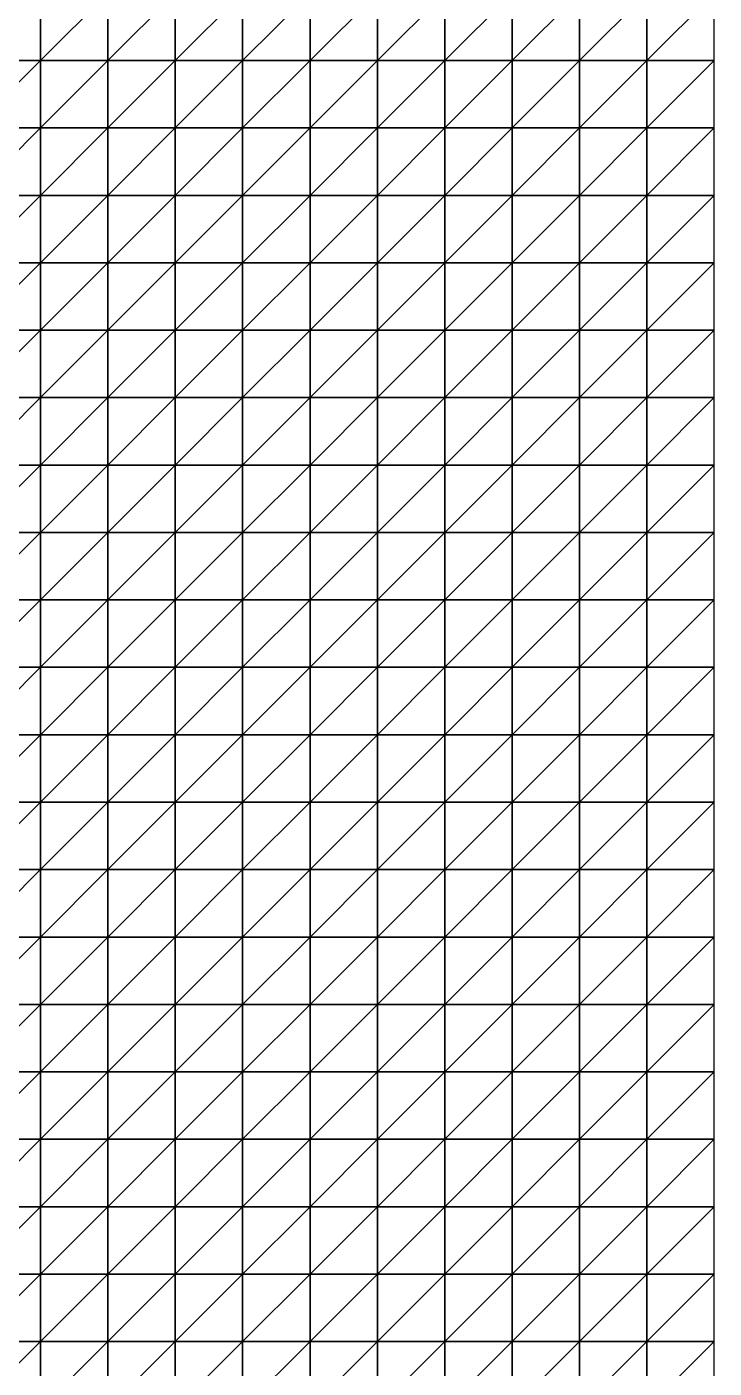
# Model space of a CAD drawing. Header units: metres. Extents: x 351000 to 353000, y 7455000 to 7457000.
# Drawn here: x 352744.9 to 353000, y 7455490.1 to 7455987.5 of the extents above; entities that cross this region are included whole.
import ezdxf

# ---------------------------------------------------------------- set-up
doc = ezdxf.new("R2010")
doc.units = ezdxf.units.M

msp = doc.modelspace()

# ---------------------------------------------------------------- linework, layer by layer
at = {"layer": 'TOP_OF_HYPOGENE_TOH'}
for points in [[(352725, 7455975, 1166.28), (352750, 7455975, 1157.4), (352750, 7456000, 1164.83)], [(352725, 7455975, 1166.28), (352750, 7456000, 1164.83), (352725, 7456000, 1173.5)], [(352750, 7455975, 1157.4), (352775, 7455975, 1151.73), (352775, 7456000, 1159.32)], [(352750, 7455975, 1157.4), (352775, 7456000, 1159.32), (352750, 7456000, 1164.83)], [(352775, 7455975, 1151.73), (352800, 7455975, 1151.23), (352800, 7456000, 1158.99)], [(352775, 7455975, 1151.73), (352800, 7456000, 1158.99), (352775, 7456000, 1159.32)], [(352800, 7455975, 1151.23), (352825, 7455975, 1156.56), (352825, 7456000, 1164.33)], [(352800, 7455975, 1151.23), (352825, 7456000, 1164.33), (352800, 7456000, 1158.99)], [(352825, 7455975, 1156.56), (352850, 7455975, 1166.5), (352850, 7456000, 1173.8)], [(352825, 7455975, 1156.56), (352850, 7456000, 1173.8), (352825, 7456000, 1164.33)], [(352850, 7455975, 1166.5), (352875, 7455975, 1178.18), (352875, 7456000, 1184.25)], [(352850, 7455975, 1166.5), (352875, 7456000, 1184.25), (352850, 7456000, 1173.8)], [(352875, 7455975, 1178.18), (352900, 7455975, 1188.26), (352900, 7456000, 1192.21)], [(352875, 7455975, 1178.18), (352900, 7456000, 1192.21), (352875, 7456000, 1184.25)], [(352900, 7455975, 1188.26), (352925, 7455975, 1194.15), (352925, 7456000, 1195.3)], [(352900, 7455975, 1188.26), (352925, 7456000, 1195.3), (352900, 7456000, 1192.21)], [(352925, 7455975, 1194.15), (352950, 7455975, 1194.96), (352950, 7456000, 1193.14)], [(352925, 7455975, 1194.15), (352950, 7456000, 1193.14), (352925, 7456000, 1195.3)], [(352950, 7455975, 1194.96), (352975, 7455975, 1191.76), (352975, 7456000, 1187.51)], [(352950, 7455975, 1194.96), (352975, 7456000, 1187.51), (352950, 7456000, 1193.14)], [(352975, 7455975, 1191.76), (353000, 7455975, 1186.97), (353000, 7456000, 1181.45)], [(352975, 7455975, 1191.76), (353000, 7456000, 1181.45), (352975, 7456000, 1187.51)], [(352725, 7455950, 1161.01), (352750, 7455950, 1152.42), (352750, 7455975, 1157.4)], [(352725, 7455950, 1161.01), (352750, 7455975, 1157.4), (352725, 7455975, 1166.28)], [(352750, 7455950, 1152.42), (352775, 7455950, 1146.78), (352775, 7455975, 1151.73)], [(352750, 7455950, 1152.42), (352775, 7455975, 1151.73), (352750, 7455975, 1157.4)], [(352775, 7455950, 1146.78), (352800, 7455950, 1145.99), (352800, 7455975, 1151.23)], [(352775, 7455950, 1146.78), (352800, 7455975, 1151.23), (352775, 7455975, 1151.73)], [(352800, 7455950, 1145.99), (352825, 7455950, 1150.99), (352825, 7455975, 1156.56)], [(352800, 7455950, 1145.99), (352825, 7455975, 1156.56), (352800, 7455975, 1151.23)], [(352825, 7455950, 1150.99), (352850, 7455950, 1161), (352850, 7455975, 1166.5)], [(352825, 7455950, 1150.99), (352850, 7455975, 1166.5), (352825, 7455975, 1156.56)], [(352850, 7455950, 1161), (352875, 7455950, 1173.63), (352875, 7455975, 1178.18)], [(352850, 7455950, 1161), (352875, 7455975, 1178.18), (352850, 7455975, 1166.5)], [(352875, 7455950, 1173.63), (352900, 7455950, 1185.79), (352900, 7455975, 1188.26)], [(352875, 7455950, 1173.63), (352900, 7455975, 1188.26), (352875, 7455975, 1178.18)], [(352900, 7455950, 1185.79), (352925, 7455950, 1194.75), (352925, 7455975, 1194.15)], [(352900, 7455950, 1185.79), (352925, 7455975, 1194.15), (352900, 7455975, 1188.26)], [(352925, 7455950, 1194.75), (352950, 7455950, 1199.06), (352950, 7455975, 1194.96)], [(352925, 7455950, 1194.75), (352950, 7455975, 1194.96), (352925, 7455975, 1194.15)], [(352950, 7455950, 1199.06), (352975, 7455950, 1198.95), (352975, 7455975, 1191.76)], [(352950, 7455950, 1199.06), (352975, 7455975, 1191.76), (352950, 7455975, 1194.96)], [(352975, 7455950, 1198.95), (353000, 7455950, 1196.03), (353000, 7455975, 1186.97)], [(352975, 7455950, 1198.95), (353000, 7455975, 1186.97), (352975, 7455975, 1191.76)], [(352725, 7455925, 1159.51), (352750, 7455925, 1151.05), (352750, 7455950, 1152.42)], [(352725, 7455925, 1159.51), (352750, 7455950, 1152.42), (352725, 7455950, 1161.01)], [(352750, 7455925, 1151.05), (352775, 7455925, 1144.99), (352775, 7455950, 1146.78)], [(352750, 7455925, 1151.05), (352775, 7455950, 1146.78), (352750, 7455950, 1152.42)], [(352775, 7455925, 1144.99), (352800, 7455925, 1143.26), (352800, 7455950, 1145.99)], [(352775, 7455925, 1144.99), (352800, 7455950, 1145.99), (352775, 7455950, 1146.78)], [(352800, 7455925, 1143.26), (352825, 7455925, 1147.13), (352825, 7455950, 1150.99)], [(352800, 7455925, 1143.26), (352825, 7455950, 1150.99), (352800, 7455950, 1145.99)], [(352825, 7455925, 1147.13), (352850, 7455925, 1156.41), (352850, 7455950, 1161)], [(352825, 7455925, 1147.13), (352850, 7455950, 1161), (352825, 7455950, 1150.99)], [(352850, 7455925, 1156.41), (352875, 7455925, 1169.33), (352875, 7455950, 1173.63)], [(352850, 7455925, 1156.41), (352875, 7455950, 1173.63), (352850, 7455950, 1161)], [(352875, 7455925, 1169.33), (352900, 7455925, 1183.17), (352900, 7455950, 1185.79)], [(352875, 7455925, 1169.33), (352900, 7455950, 1185.79), (352875, 7455950, 1173.63)], [(352900, 7455925, 1183.17), (352925, 7455925, 1195.16), (352925, 7455950, 1194.75)], [(352900, 7455925, 1183.17), (352925, 7455950, 1194.75), (352900, 7455950, 1185.79)], [(352925, 7455925, 1195.16), (352950, 7455925, 1203.27), (352950, 7455950, 1199.06)], [(352925, 7455925, 1195.16), (352950, 7455950, 1199.06), (352925, 7455950, 1194.75)], [(352950, 7455925, 1203.27), (352975, 7455925, 1206.79), (352975, 7455950, 1198.95)], [(352950, 7455925, 1203.27), (352975, 7455950, 1198.95), (352950, 7455950, 1199.06)], [(352975, 7455925, 1206.79), (353000, 7455925, 1206.42), (353000, 7455950, 1196.03)], [(352975, 7455925, 1206.79), (353000, 7455950, 1196.03), (352975, 7455950, 1198.95)], [(352725, 7455900, 1162.48), (352750, 7455900, 1153.54), (352750, 7455925, 1151.05)], [(352725, 7455900, 1162.48), (352750, 7455925, 1151.05), (352725, 7455925, 1159.51)], [(352750, 7455900, 1153.54), (352775, 7455900, 1146.28), (352775, 7455925, 1144.99)], [(352750, 7455900, 1153.54), (352775, 7455925, 1144.99), (352750, 7455925, 1151.05)], [(352775, 7455900, 1146.28), (352800, 7455900, 1142.64), (352800, 7455925, 1143.26)], [(352775, 7455900, 1146.28), (352800, 7455925, 1143.26), (352775, 7455925, 1144.99)], [(352800, 7455900, 1142.64), (352825, 7455900, 1144.3), (352825, 7455925, 1147.13)], [(352800, 7455900, 1142.64), (352825, 7455925, 1147.13), (352800, 7455925, 1143.26)], [(352825, 7455900, 1144.3), (352850, 7455900, 1151.76), (352850, 7455925, 1156.41)], [(352825, 7455900, 1144.3), (352850, 7455925, 1156.41), (352825, 7455925, 1147.13)], [(352850, 7455900, 1151.76), (352875, 7455900, 1164), (352875, 7455925, 1169.33)], [(352850, 7455900, 1151.76), (352875, 7455925, 1169.33), (352850, 7455925, 1156.41)], [(352875, 7455900, 1164), (352900, 7455900, 1178.79), (352900, 7455925, 1183.17)], [(352875, 7455900, 1164), (352900, 7455925, 1183.17), (352875, 7455925, 1169.33)], [(352900, 7455900, 1178.79), (352925, 7455900, 1193.36), (352925, 7455925, 1195.16)], [(352900, 7455900, 1178.79), (352925, 7455925, 1195.16), (352900, 7455925, 1183.17)], [(352925, 7455900, 1193.36), (352950, 7455900, 1205.18), (352950, 7455925, 1203.27)], [(352925, 7455900, 1193.36), (352950, 7455925, 1203.27), (352925, 7455925, 1195.16)], [(352950, 7455900, 1205.18), (352975, 7455900, 1212.66), (352975, 7455925, 1206.79)], [(352950, 7455900, 1205.18), (352975, 7455925, 1206.79), (352950, 7455925, 1203.27)], [(352975, 7455900, 1212.66), (353000, 7455900, 1215.48), (353000, 7455925, 1206.42)], [(352975, 7455900, 1212.66), (353000, 7455925, 1206.42), (352975, 7455925, 1206.79)], [(352725, 7455875, 1169.04), (352750, 7455875, 1159.2), (352750, 7455900, 1153.54)], [(352725, 7455875, 1169.04), (352750, 7455900, 1153.54), (352725, 7455900, 1162.48)], [(352750, 7455875, 1159.2), (352775, 7455875, 1150.2), (352775, 7455900, 1146.28)], [(352750, 7455875, 1159.2), (352775, 7455900, 1146.28), (352750, 7455900, 1153.54)], [(352775, 7455875, 1150.2), (352800, 7455875, 1144.01), (352800, 7455900, 1142.64)], [(352775, 7455875, 1150.2), (352800, 7455900, 1142.64), (352775, 7455900, 1146.28)], [(352800, 7455875, 1144.01), (352825, 7455875, 1142.69), (352825, 7455900, 1144.3)], [(352800, 7455875, 1144.01), (352825, 7455900, 1144.3), (352800, 7455900, 1142.64)], [(352825, 7455875, 1142.69), (352850, 7455875, 1147.43), (352850, 7455900, 1151.76)], [(352825, 7455875, 1142.69), (352850, 7455900, 1151.76), (352825, 7455900, 1144.3)], [(352850, 7455875, 1147.43), (352875, 7455875, 1158.01), (352875, 7455900, 1164)], [(352850, 7455875, 1147.43), (352875, 7455900, 1164), (352850, 7455900, 1151.76)], [(352875, 7455875, 1158.01), (352900, 7455875, 1172.8), (352900, 7455900, 1178.79)], [(352875, 7455875, 1158.01), (352900, 7455900, 1178.79), (352875, 7455900, 1164)], [(352900, 7455875, 1172.8), (352925, 7455875, 1189.17), (352925, 7455900, 1193.36)], [(352900, 7455875, 1172.8), (352925, 7455900, 1193.36), (352900, 7455900, 1178.79)], [(352925, 7455875, 1189.17), (352950, 7455875, 1204.21), (352950, 7455900, 1205.18)], [(352925, 7455875, 1189.17), (352950, 7455900, 1205.18), (352925, 7455900, 1193.36)], [(352950, 7455875, 1204.21), (352975, 7455875, 1215.51), (352975, 7455900, 1212.66)], [(352950, 7455875, 1204.21), (352975, 7455900, 1212.66), (352950, 7455900, 1205.18)], [(352975, 7455875, 1215.51), (353000, 7455875, 1221.86), (353000, 7455900, 1215.48)], [(352975, 7455875, 1215.51), (353000, 7455900, 1215.48), (352975, 7455900, 1212.66)], [(352725, 7455850, 1177.24), (352750, 7455850, 1166.87), (352750, 7455875, 1159.2)], [(352725, 7455850, 1177.24), (352750, 7455875, 1159.2), (352725, 7455875, 1169.04)], [(352750, 7455850, 1166.87), (352775, 7455850, 1156.51), (352775, 7455875, 1150.2)], [(352750, 7455850, 1166.87), (352775, 7455875, 1150.2), (352750, 7455875, 1159.2)], [(352775, 7455850, 1156.51), (352800, 7455850, 1148.04), (352800, 7455875, 1144.01)], [(352775, 7455850, 1156.51), (352800, 7455875, 1144.01), (352775, 7455875, 1150.2)], [(352800, 7455850, 1148.04), (352825, 7455850, 1143.77), (352825, 7455875, 1142.69)], [(352800, 7455850, 1148.04), (352825, 7455875, 1142.69), (352800, 7455875, 1144.01)], [(352825, 7455850, 1143.77), (352850, 7455850, 1145.52), (352850, 7455875, 1147.43)], [(352825, 7455850, 1143.77), (352850, 7455875, 1147.43), (352825, 7455875, 1142.69)], [(352850, 7455850, 1145.52), (352875, 7455850, 1153.83), (352875, 7455875, 1158.01)], [(352850, 7455850, 1145.52), (352875, 7455875, 1158.01), (352850, 7455875, 1147.43)], [(352875, 7455850, 1153.83), (352900, 7455850, 1167.73), (352900, 7455875, 1172.8)], [(352875, 7455850, 1153.83), (352900, 7455875, 1172.8), (352875, 7455875, 1158.01)], [(352900, 7455850, 1167.73), (352925, 7455850, 1184.87), (352925, 7455875, 1189.17)], [(352900, 7455850, 1167.73), (352925, 7455875, 1189.17), (352900, 7455875, 1172.8)], [(352925, 7455850, 1184.87), (352950, 7455850, 1202.13), (352950, 7455875, 1204.21)], [(352925, 7455850, 1184.87), (352950, 7455875, 1204.21), (352925, 7455875, 1189.17)], [(352950, 7455850, 1202.13), (352975, 7455850, 1216.52), (352975, 7455875, 1215.51)], [(352950, 7455850, 1202.13), (352975, 7455875, 1215.51), (352950, 7455875, 1204.21)], [(352975, 7455850, 1216.52), (353000, 7455850, 1226.07), (353000, 7455875, 1221.86)], [(352975, 7455850, 1216.52), (353000, 7455875, 1221.86), (352975, 7455875, 1215.51)], [(352725, 7455825, 1185.35), (352750, 7455825, 1175.72), (352750, 7455850, 1166.87)], [(352725, 7455825, 1185.35), (352750, 7455850, 1166.87), (352725, 7455850, 1177.24)], [(352750, 7455825, 1175.72), (352775, 7455825, 1165.35), (352775, 7455850, 1156.51)], [(352750, 7455825, 1175.72), (352775, 7455850, 1156.51), (352750, 7455850, 1166.87)], [(352775, 7455825, 1165.35), (352800, 7455825, 1155.86), (352800, 7455850, 1148.04)], [(352775, 7455825, 1165.35), (352800, 7455850, 1148.04), (352775, 7455850, 1156.51)], [(352800, 7455825, 1155.86), (352825, 7455825, 1149.6), (352825, 7455850, 1143.77)], [(352800, 7455825, 1155.86), (352825, 7455850, 1143.77), (352800, 7455850, 1148.04)], [(352825, 7455825, 1149.6), (352850, 7455825, 1148.81), (352850, 7455850, 1145.52)], [(352825, 7455825, 1149.6), (352850, 7455850, 1145.52), (352825, 7455850, 1143.77)], [(352850, 7455825, 1148.81), (352875, 7455825, 1154.7), (352875, 7455850, 1153.83)], [(352850, 7455825, 1148.81), (352875, 7455850, 1153.83), (352850, 7455850, 1145.52)], [(352875, 7455825, 1154.7), (352900, 7455825, 1166.98), (352900, 7455850, 1167.73)], [(352875, 7455825, 1154.7), (352900, 7455850, 1167.73), (352875, 7455850, 1153.83)], [(352900, 7455825, 1166.98), (352925, 7455825, 1183.72), (352925, 7455850, 1184.87)], [(352900, 7455825, 1166.98), (352925, 7455850, 1184.87), (352900, 7455850, 1167.73)], [(352925, 7455825, 1183.72), (352950, 7455825, 1201.8), (352950, 7455850, 1202.13)], [(352925, 7455825, 1183.72), (352950, 7455850, 1202.13), (352925, 7455850, 1184.87)], [(352950, 7455825, 1201.8), (352975, 7455825, 1217.92), (352975, 7455850, 1216.52)], [(352950, 7455825, 1201.8), (352975, 7455850, 1216.52), (352950, 7455850, 1202.13)], [(352975, 7455825, 1217.92), (353000, 7455825, 1229.56), (353000, 7455850, 1226.07)], [(352975, 7455825, 1217.92), (353000, 7455850, 1226.07), (352975, 7455850, 1216.52)], [(352725, 7455800, 1192.68), (352750, 7455800, 1185.41), (352750, 7455825, 1175.72)], [(352725, 7455800, 1192.68), (352750, 7455825, 1175.72), (352725, 7455825, 1185.35)], [(352750, 7455800, 1185.41), (352775, 7455800, 1176.84), (352775, 7455825, 1165.35)], [(352750, 7455800, 1185.41), (352775, 7455825, 1165.35), (352750, 7455825, 1175.72)], [(352775, 7455800, 1176.84), (352800, 7455800, 1168.06), (352800, 7455825, 1155.86)], [(352775, 7455800, 1176.84), (352800, 7455825, 1155.86), (352775, 7455825, 1165.35)], [(352800, 7455800, 1168.06), (352825, 7455800, 1161.22), (352825, 7455825, 1149.6)], [(352800, 7455800, 1168.06), (352825, 7455825, 1149.6), (352800, 7455825, 1155.86)], [(352825, 7455800, 1161.22), (352850, 7455800, 1158.73), (352850, 7455825, 1148.81)], [(352825, 7455800, 1161.22), (352850, 7455825, 1148.81), (352825, 7455825, 1149.6)], [(352850, 7455800, 1158.73), (352875, 7455800, 1162.33), (352875, 7455825, 1154.7)], [(352850, 7455800, 1158.73), (352875, 7455825, 1154.7), (352850, 7455825, 1148.81)], [(352875, 7455800, 1162.33), (352900, 7455800, 1172.39), (352900, 7455825, 1166.98)], [(352875, 7455800, 1162.33), (352900, 7455825, 1166.98), (352875, 7455825, 1154.7)], [(352900, 7455800, 1172.39), (352925, 7455800, 1187.51), (352925, 7455825, 1183.72)], [(352900, 7455800, 1172.39), (352925, 7455825, 1183.72), (352900, 7455825, 1166.98)], [(352925, 7455800, 1187.51), (352950, 7455800, 1204.84), (352950, 7455825, 1201.8)], [(352925, 7455800, 1187.51), (352950, 7455825, 1201.8), (352925, 7455825, 1183.72)], [(352950, 7455800, 1204.84), (352975, 7455800, 1220.96), (352975, 7455825, 1217.92)], [(352950, 7455800, 1204.84), (352975, 7455825, 1217.92), (352950, 7455825, 1201.8)], [(352975, 7455800, 1220.96), (353000, 7455800, 1233.08), (353000, 7455825, 1229.56)], [(352975, 7455800, 1220.96), (353000, 7455825, 1229.56), (352975, 7455825, 1217.92)], [(352725, 7455775, 1199.46), (352750, 7455775, 1195.72), (352750, 7455800, 1185.41)], [(352725, 7455775, 1199.46), (352750, 7455800, 1185.41), (352725, 7455800, 1192.68)], [(352750, 7455775, 1195.72), (352775, 7455775, 1190.3), (352775, 7455800, 1176.84)], [(352750, 7455775, 1195.72), (352775, 7455800, 1176.84), (352750, 7455800, 1185.41)], [(352775, 7455775, 1190.3), (352800, 7455775, 1183.59), (352800, 7455800, 1168.06)], [(352775, 7455775, 1190.3), (352800, 7455800, 1168.06), (352775, 7455800, 1176.84)], [(352800, 7455775, 1183.59), (352825, 7455775, 1177.3), (352825, 7455800, 1161.22)], [(352800, 7455775, 1183.59), (352825, 7455800, 1161.22), (352800, 7455800, 1168.06)], [(352825, 7455775, 1177.3), (352850, 7455775, 1173.8), (352850, 7455800, 1158.73)], [(352825, 7455775, 1177.3), (352850, 7455800, 1158.73), (352825, 7455800, 1161.22)], [(352850, 7455775, 1173.8), (352875, 7455775, 1175.22), (352875, 7455800, 1162.33)], [(352850, 7455775, 1173.8), (352875, 7455800, 1162.33), (352850, 7455800, 1158.73)], [(352875, 7455775, 1175.22), (352900, 7455775, 1182.53), (352900, 7455800, 1172.39)], [(352875, 7455775, 1175.22), (352900, 7455800, 1172.39), (352875, 7455800, 1162.33)], [(352900, 7455775, 1182.53), (352925, 7455775, 1194.96), (352925, 7455800, 1187.51)], [(352900, 7455775, 1182.53), (352925, 7455800, 1187.51), (352900, 7455800, 1172.39)], [(352925, 7455775, 1194.96), (352950, 7455775, 1210.09), (352950, 7455800, 1204.84)], [(352925, 7455775, 1194.96), (352950, 7455800, 1204.84), (352925, 7455800, 1187.51)], [(352950, 7455775, 1210.09), (352975, 7455775, 1224.66), (352975, 7455800, 1220.96)], [(352950, 7455775, 1210.09), (352975, 7455800, 1220.96), (352950, 7455800, 1204.84)], [(352975, 7455775, 1224.66), (353000, 7455775, 1235.77), (353000, 7455800, 1233.08)], [(352975, 7455775, 1224.66), (353000, 7455800, 1233.08), (352975, 7455800, 1220.96)], [(352725, 7455750, 1205.94), (352750, 7455750, 1205.81), (352750, 7455775, 1195.72)], [(352725, 7455750, 1205.94), (352750, 7455775, 1195.72), (352725, 7455775, 1199.46)], [(352750, 7455750, 1205.81), (352775, 7455750, 1203.84), (352775, 7455775, 1190.3)], [(352750, 7455750, 1205.81), (352775, 7455775, 1190.3), (352750, 7455775, 1195.72)], [(352775, 7455750, 1203.84), (352800, 7455750, 1199.63), (352800, 7455775, 1183.59)], [(352775, 7455750, 1203.84), (352800, 7455775, 1183.59), (352775, 7455775, 1190.3)], [(352800, 7455750, 1199.63), (352825, 7455750, 1194.27), (352825, 7455775, 1177.3)], [(352800, 7455750, 1199.63), (352825, 7455775, 1177.3), (352800, 7455775, 1183.59)], [(352825, 7455750, 1194.27), (352850, 7455750, 1189.95), (352850, 7455775, 1173.8)], [(352825, 7455750, 1194.27), (352850, 7455775, 1173.8), (352825, 7455775, 1177.3)], [(352850, 7455750, 1189.95), (352875, 7455750, 1189.06), (352875, 7455775, 1175.22)], [(352850, 7455750, 1189.95), (352875, 7455775, 1175.22), (352850, 7455775, 1173.8)], [(352875, 7455750, 1189.06), (352900, 7455750, 1193.17), (352900, 7455775, 1182.53)], [(352875, 7455750, 1189.06), (352900, 7455775, 1182.53), (352875, 7455775, 1175.22)], [(352900, 7455750, 1193.17), (352925, 7455750, 1202.19), (352925, 7455775, 1194.96)], [(352900, 7455750, 1193.17), (352925, 7455775, 1194.96), (352900, 7455775, 1182.53)], [(352925, 7455750, 1202.19), (352950, 7455750, 1214.25), (352950, 7455775, 1210.09)], [(352925, 7455750, 1202.19), (352950, 7455775, 1210.09), (352925, 7455775, 1194.96)], [(352950, 7455750, 1214.25), (352975, 7455750, 1226.4), (352975, 7455775, 1224.66)], [(352950, 7455750, 1214.25), (352975, 7455775, 1224.66), (352950, 7455775, 1210.09)], [(352975, 7455750, 1226.4), (353000, 7455750, 1235.75), (353000, 7455775, 1235.77)], [(352975, 7455750, 1226.4), (353000, 7455775, 1235.77), (352975, 7455775, 1224.66)], [(352725, 7455725, 1211.59), (352750, 7455725, 1214.15), (352750, 7455750, 1205.81)], [(352725, 7455725, 1211.59), (352750, 7455750, 1205.81), (352725, 7455750, 1205.94)], [(352750, 7455725, 1214.15), (352775, 7455725, 1214.91), (352775, 7455750, 1203.84)], [(352750, 7455725, 1214.15), (352775, 7455750, 1203.84), (352750, 7455750, 1205.81)], [(352775, 7455725, 1214.91), (352800, 7455725, 1212.69), (352800, 7455750, 1199.63)], [(352775, 7455725, 1214.91), (352800, 7455750, 1199.63), (352775, 7455750, 1203.84)], [(352800, 7455725, 1212.69), (352825, 7455725, 1207.93), (352825, 7455750, 1194.27)], [(352800, 7455725, 1212.69), (352825, 7455750, 1194.27), (352800, 7455750, 1199.63)], [(352825, 7455725, 1207.93), (352850, 7455725, 1202.56), (352850, 7455750, 1189.95)], [(352825, 7455725, 1207.93), (352850, 7455750, 1189.95), (352825, 7455750, 1194.27)], [(352850, 7455725, 1202.56), (352875, 7455725, 1199.16), (352875, 7455750, 1189.06)], [(352850, 7455725, 1202.56), (352875, 7455750, 1189.06), (352850, 7455750, 1189.95)], [(352875, 7455725, 1199.16), (352900, 7455725, 1199.86), (352900, 7455750, 1193.17)], [(352875, 7455725, 1199.16), (352900, 7455750, 1193.17), (352875, 7455750, 1189.06)], [(352900, 7455725, 1199.86), (352925, 7455725, 1205.3), (352925, 7455750, 1202.19)], [(352900, 7455725, 1199.86), (352925, 7455750, 1202.19), (352900, 7455750, 1193.17)], [(352925, 7455725, 1205.3), (352950, 7455725, 1214.2), (352950, 7455750, 1214.25)], [(352925, 7455725, 1205.3), (352950, 7455750, 1214.25), (352925, 7455750, 1202.19)], [(352950, 7455725, 1214.2), (352975, 7455725, 1223.95), (352975, 7455750, 1226.4)], [(352950, 7455725, 1214.2), (352975, 7455750, 1226.4), (352950, 7455750, 1214.25)], [(352975, 7455725, 1223.95), (353000, 7455725, 1231.73), (353000, 7455750, 1235.75)], [(352975, 7455725, 1223.95), (353000, 7455750, 1235.75), (352975, 7455750, 1226.4)], [(352725, 7455700, 1215.1), (352750, 7455700, 1219.1), (352750, 7455725, 1214.15)], [(352725, 7455700, 1215.1), (352750, 7455725, 1214.15), (352725, 7455725, 1211.59)], [(352750, 7455700, 1219.1), (352775, 7455700, 1221.54), (352775, 7455725, 1214.91)], [(352750, 7455700, 1219.1), (352775, 7455725, 1214.91), (352750, 7455725, 1214.15)], [(352775, 7455700, 1221.54), (352800, 7455700, 1220.53), (352800, 7455725, 1212.69)], [(352775, 7455700, 1221.54), (352800, 7455725, 1212.69), (352775, 7455725, 1214.91)], [(352800, 7455700, 1220.53), (352825, 7455700, 1215.86), (352825, 7455725, 1207.93)], [(352800, 7455700, 1220.53), (352825, 7455725, 1207.93), (352800, 7455725, 1212.69)], [(352825, 7455700, 1215.86), (352850, 7455700, 1209.19), (352850, 7455725, 1202.56)], [(352825, 7455700, 1215.86), (352850, 7455725, 1202.56), (352825, 7455725, 1207.93)], [(352850, 7455700, 1209.19), (352875, 7455700, 1203.28), (352875, 7455725, 1199.16)], [(352850, 7455700, 1209.19), (352875, 7455725, 1199.16), (352850, 7455725, 1202.56)], [(352875, 7455700, 1203.28), (352900, 7455700, 1200.78), (352900, 7455725, 1199.86)], [(352875, 7455700, 1203.28), (352900, 7455725, 1199.86), (352875, 7455725, 1199.16)], [(352900, 7455700, 1200.78), (352925, 7455700, 1203.02), (352925, 7455725, 1205.3)], [(352900, 7455700, 1200.78), (352925, 7455725, 1205.3), (352900, 7455725, 1199.86)], [(352925, 7455700, 1203.02), (352950, 7455700, 1209.32), (352950, 7455725, 1214.2)], [(352925, 7455700, 1203.02), (352950, 7455725, 1214.2), (352925, 7455725, 1205.3)], [(352950, 7455700, 1209.32), (352975, 7455700, 1217.39), (352975, 7455725, 1223.95)], [(352950, 7455700, 1209.32), (352975, 7455725, 1223.95), (352950, 7455725, 1214.2)], [(352975, 7455700, 1217.39), (353000, 7455700, 1223.94), (353000, 7455725, 1231.73)], [(352975, 7455700, 1217.39), (353000, 7455725, 1231.73), (352975, 7455725, 1223.95)], [(352725, 7455675, 1215.29), (352750, 7455675, 1220.02), (352750, 7455700, 1219.1)], [(352725, 7455675, 1215.29), (352750, 7455700, 1219.1), (352725, 7455700, 1215.1)], [(352750, 7455675, 1220.02), (352775, 7455675, 1223.58), (352775, 7455700, 1221.54)], [(352750, 7455675, 1220.02), (352775, 7455700, 1221.54), (352750, 7455700, 1219.1)], [(352775, 7455675, 1223.58), (352800, 7455675, 1223.41), (352800, 7455700, 1220.53)], [(352775, 7455675, 1223.58), (352800, 7455700, 1220.53), (352775, 7455700, 1221.54)], [(352800, 7455675, 1223.41), (352825, 7455675, 1218.76), (352825, 7455700, 1215.86)], [(352800, 7455675, 1223.41), (352825, 7455700, 1215.86), (352800, 7455700, 1220.53)], [(352825, 7455675, 1218.76), (352850, 7455675, 1210.99), (352850, 7455700, 1209.19)], [(352825, 7455675, 1218.76), (352850, 7455700, 1209.19), (352825, 7455700, 1215.86)], [(352850, 7455675, 1210.99), (352875, 7455675, 1203), (352875, 7455700, 1203.28)], [(352850, 7455675, 1210.99), (352875, 7455700, 1203.28), (352850, 7455700, 1209.19)], [(352875, 7455675, 1203), (352900, 7455675, 1197.94), (352900, 7455700, 1200.78)], [(352875, 7455675, 1203), (352900, 7455700, 1200.78), (352875, 7455700, 1203.28)], [(352900, 7455675, 1197.94), (352925, 7455675, 1197.72), (352925, 7455700, 1203.02)], [(352900, 7455675, 1197.94), (352925, 7455700, 1203.02), (352900, 7455700, 1200.78)], [(352925, 7455675, 1197.72), (352950, 7455675, 1202.22), (352950, 7455700, 1209.32)], [(352925, 7455675, 1197.72), (352950, 7455700, 1209.32), (352925, 7455700, 1203.02)], [(352950, 7455675, 1202.22), (352975, 7455675, 1209.42), (352975, 7455700, 1217.39)], [(352950, 7455675, 1202.22), (352975, 7455700, 1217.39), (352950, 7455700, 1209.32)], [(352975, 7455675, 1209.42), (353000, 7455675, 1215.41), (353000, 7455700, 1223.94)], [(352975, 7455675, 1209.42), (353000, 7455700, 1223.94), (352975, 7455700, 1217.39)], [(352725, 7455650, 1212.13), (352750, 7455650, 1217.86), (352750, 7455675, 1220.02)], [(352725, 7455650, 1212.13), (352750, 7455675, 1220.02), (352725, 7455675, 1215.29)], [(352750, 7455650, 1217.86), (352775, 7455650, 1222.82), (352775, 7455675, 1223.58)], [(352750, 7455650, 1217.86), (352775, 7455675, 1223.58), (352750, 7455675, 1220.02)], [(352775, 7455650, 1222.82), (352800, 7455650, 1223.91), (352800, 7455675, 1223.41)], [(352775, 7455650, 1222.82), (352800, 7455675, 1223.41), (352775, 7455675, 1223.58)], [(352800, 7455650, 1223.91), (352825, 7455650, 1219.84), (352825, 7455675, 1218.76)], [(352800, 7455650, 1223.91), (352825, 7455675, 1218.76), (352800, 7455675, 1223.41)], [(352825, 7455650, 1219.84), (352850, 7455650, 1211.71), (352850, 7455675, 1210.99)], [(352825, 7455650, 1219.84), (352850, 7455675, 1210.99), (352825, 7455675, 1218.76)], [(352850, 7455650, 1211.71), (352875, 7455650, 1202.5), (352875, 7455675, 1203)], [(352850, 7455650, 1211.71), (352875, 7455675, 1203), (352850, 7455675, 1210.99)], [(352875, 7455650, 1202.5), (352900, 7455650, 1195.72), (352900, 7455675, 1197.94)], [(352875, 7455650, 1202.5), (352900, 7455675, 1197.94), (352875, 7455675, 1203)], [(352900, 7455650, 1195.72), (352925, 7455650, 1193.8), (352925, 7455675, 1197.72)], [(352900, 7455650, 1195.72), (352925, 7455675, 1197.72), (352900, 7455675, 1197.94)], [(352925, 7455650, 1193.8), (352950, 7455650, 1197.07), (352950, 7455675, 1202.22)], [(352925, 7455650, 1193.8), (352950, 7455675, 1202.22), (352925, 7455675, 1197.72)], [(352950, 7455650, 1197.07), (352975, 7455650, 1203.75), (352975, 7455675, 1209.42)], [(352950, 7455650, 1197.07), (352975, 7455675, 1209.42), (352950, 7455675, 1202.22)], [(352975, 7455650, 1203.75), (353000, 7455650, 1209.75), (353000, 7455675, 1215.41)], [(352975, 7455650, 1203.75), (353000, 7455675, 1215.41), (352975, 7455675, 1209.42)], [(352725, 7455625, 1207.05), (352750, 7455625, 1214.66), (352750, 7455650, 1217.86)], [(352725, 7455625, 1207.05), (352750, 7455650, 1217.86), (352725, 7455650, 1212.13)], [(352750, 7455625, 1214.66), (352775, 7455625, 1221.86), (352775, 7455650, 1222.82)], [(352750, 7455625, 1214.66), (352775, 7455650, 1222.82), (352750, 7455650, 1217.86)], [(352775, 7455625, 1221.86), (352800, 7455625, 1225.07), (352800, 7455650, 1223.91)], [(352775, 7455625, 1221.86), (352800, 7455650, 1223.91), (352775, 7455650, 1222.82)], [(352800, 7455625, 1225.07), (352825, 7455625, 1222.52), (352825, 7455650, 1219.84)], [(352800, 7455625, 1225.07), (352825, 7455650, 1219.84), (352800, 7455650, 1223.91)], [(352825, 7455625, 1222.52), (352850, 7455625, 1215.01), (352850, 7455650, 1211.71)], [(352825, 7455625, 1222.52), (352850, 7455650, 1211.71), (352825, 7455650, 1219.84)], [(352850, 7455625, 1215.01), (352875, 7455625, 1205.51), (352875, 7455650, 1202.5)], [(352850, 7455625, 1215.01), (352875, 7455650, 1202.5), (352850, 7455650, 1211.71)], [(352875, 7455625, 1205.51), (352900, 7455625, 1197.77), (352900, 7455650, 1195.72)], [(352875, 7455625, 1205.51), (352900, 7455650, 1195.72), (352875, 7455650, 1202.5)], [(352900, 7455625, 1197.77), (352925, 7455625, 1194.63), (352925, 7455650, 1193.8)], [(352900, 7455625, 1197.77), (352925, 7455650, 1193.8), (352900, 7455650, 1195.72)], [(352925, 7455625, 1194.63), (352950, 7455625, 1196.79), (352950, 7455650, 1197.07)], [(352925, 7455625, 1194.63), (352950, 7455650, 1197.07), (352925, 7455650, 1193.8)], [(352950, 7455625, 1196.79), (352975, 7455625, 1202.65), (352975, 7455650, 1203.75)], [(352950, 7455625, 1196.79), (352975, 7455650, 1203.75), (352950, 7455650, 1197.07)], [(352975, 7455625, 1202.65), (353000, 7455625, 1208.54), (353000, 7455650, 1209.75)], [(352975, 7455625, 1202.65), (353000, 7455650, 1209.75), (352975, 7455650, 1203.75)], [(352725, 7455600, 1202.16), (352750, 7455600, 1212.35), (352750, 7455625, 1214.66)], [(352725, 7455600, 1202.16), (352750, 7455625, 1214.66), (352725, 7455625, 1207.05)], [(352750, 7455600, 1212.35), (352775, 7455600, 1222.4), (352775, 7455625, 1221.86)], [(352750, 7455600, 1212.35), (352775, 7455625, 1221.86), (352750, 7455625, 1214.66)], [(352775, 7455600, 1222.4), (352800, 7455600, 1228.35), (352800, 7455625, 1225.07)], [(352775, 7455600, 1222.4), (352800, 7455625, 1225.07), (352775, 7455625, 1221.86)], [(352800, 7455600, 1228.35), (352825, 7455600, 1227.98), (352825, 7455625, 1222.52)], [(352800, 7455600, 1228.35), (352825, 7455625, 1222.52), (352800, 7455625, 1225.07)], [(352825, 7455600, 1227.98), (352850, 7455600, 1221.78), (352850, 7455625, 1215.01)], [(352825, 7455600, 1227.98), (352850, 7455625, 1215.01), (352825, 7455625, 1222.52)], [(352850, 7455600, 1221.78), (352875, 7455600, 1212.62), (352875, 7455625, 1205.51)], [(352850, 7455600, 1221.78), (352875, 7455625, 1205.51), (352850, 7455625, 1215.01)], [(352875, 7455600, 1212.62), (352900, 7455600, 1204.38), (352900, 7455625, 1197.77)], [(352875, 7455600, 1212.62), (352900, 7455625, 1197.77), (352875, 7455625, 1205.51)], [(352900, 7455600, 1204.38), (352925, 7455600, 1200.17), (352925, 7455625, 1194.63)], [(352900, 7455600, 1204.38), (352925, 7455625, 1194.63), (352900, 7455625, 1197.77)], [(352925, 7455600, 1200.17), (352950, 7455600, 1200.98), (352950, 7455625, 1196.79)], [(352925, 7455600, 1200.17), (352950, 7455625, 1196.79), (352925, 7455625, 1194.63)], [(352950, 7455600, 1200.98), (352975, 7455600, 1205.43), (352975, 7455625, 1202.65)], [(352950, 7455600, 1200.98), (352975, 7455625, 1202.65), (352950, 7455625, 1196.79)], [(352975, 7455600, 1205.43), (353000, 7455600, 1210.56), (353000, 7455625, 1208.54)], [(352975, 7455600, 1205.43), (353000, 7455625, 1208.54), (352975, 7455625, 1202.65)], [(352725, 7455575, 1198.93), (352750, 7455575, 1211.51), (352750, 7455600, 1212.35)], [(352725, 7455575, 1198.93), (352750, 7455600, 1212.35), (352725, 7455600, 1202.16)], [(352750, 7455575, 1211.51), (352775, 7455575, 1224.13), (352775, 7455600, 1222.4)], [(352750, 7455575, 1211.51), (352775, 7455600, 1222.4), (352750, 7455600, 1212.35)], [(352775, 7455575, 1224.13), (352800, 7455575, 1232.58), (352800, 7455600, 1228.35)], [(352775, 7455575, 1224.13), (352800, 7455600, 1228.35), (352775, 7455600, 1222.4)], [(352800, 7455575, 1232.58), (352825, 7455575, 1234.3), (352825, 7455600, 1227.98)], [(352800, 7455575, 1232.58), (352825, 7455600, 1227.98), (352800, 7455600, 1228.35)], [(352825, 7455575, 1234.3), (352850, 7455575, 1229.48), (352850, 7455600, 1221.78)], [(352825, 7455575, 1234.3), (352850, 7455600, 1221.78), (352825, 7455600, 1227.98)], [(352850, 7455575, 1229.48), (352875, 7455575, 1220.82), (352875, 7455600, 1212.62)], [(352850, 7455575, 1229.48), (352875, 7455600, 1212.62), (352850, 7455600, 1221.78)], [(352875, 7455575, 1220.82), (352900, 7455575, 1212.19), (352900, 7455600, 1204.38)], [(352875, 7455575, 1220.82), (352900, 7455600, 1204.38), (352875, 7455600, 1212.62)], [(352900, 7455575, 1212.19), (352925, 7455575, 1206.9), (352925, 7455600, 1200.17)], [(352900, 7455575, 1212.19), (352925, 7455600, 1200.17), (352900, 7455600, 1204.38)], [(352925, 7455575, 1206.9), (352950, 7455575, 1206.19), (352950, 7455600, 1200.98)], [(352925, 7455575, 1206.9), (352950, 7455600, 1200.98), (352925, 7455600, 1200.17)], [(352950, 7455575, 1206.19), (352975, 7455575, 1208.84), (352975, 7455600, 1205.43)], [(352950, 7455575, 1206.19), (352975, 7455600, 1205.43), (352950, 7455600, 1200.98)], [(352975, 7455575, 1208.84), (353000, 7455575, 1211.99), (353000, 7455600, 1210.56)], [(352975, 7455575, 1208.84), (353000, 7455600, 1210.56), (352975, 7455600, 1205.43)], [(352725, 7455550, 1197.4), (352750, 7455550, 1211.12), (352750, 7455575, 1211.51)], [(352725, 7455550, 1197.4), (352750, 7455575, 1211.51), (352725, 7455575, 1198.93)], [(352750, 7455550, 1211.12), (352775, 7455550, 1225.07), (352775, 7455575, 1224.13)], [(352750, 7455550, 1211.12), (352775, 7455575, 1224.13), (352750, 7455575, 1211.51)], [(352775, 7455550, 1225.07), (352800, 7455550, 1233.84), (352800, 7455575, 1232.58)], [(352775, 7455550, 1225.07), (352800, 7455575, 1232.58), (352775, 7455575, 1224.13)], [(352800, 7455550, 1233.84), (352825, 7455550, 1236.83), (352825, 7455575, 1234.3)], [(352800, 7455550, 1233.84), (352825, 7455575, 1234.3), (352800, 7455575, 1232.58)], [(352825, 7455550, 1236.83), (352850, 7455550, 1233.93), (352850, 7455575, 1229.48)], [(352825, 7455550, 1236.83), (352850, 7455575, 1229.48), (352825, 7455575, 1234.3)], [(352850, 7455550, 1233.93), (352875, 7455550, 1225.52), (352875, 7455575, 1220.82)], [(352850, 7455550, 1233.93), (352875, 7455575, 1220.82), (352850, 7455575, 1229.48)], [(352875, 7455550, 1225.52), (352900, 7455550, 1216.49), (352900, 7455575, 1212.19)], [(352875, 7455550, 1225.52), (352900, 7455575, 1212.19), (352875, 7455575, 1220.82)], [(352900, 7455550, 1216.49), (352925, 7455550, 1210.22), (352925, 7455575, 1206.9)], [(352900, 7455550, 1216.49), (352925, 7455575, 1206.9), (352900, 7455575, 1212.19)], [(352925, 7455550, 1210.22), (352950, 7455550, 1208.15), (352950, 7455575, 1206.19)], [(352925, 7455550, 1210.22), (352950, 7455575, 1206.19), (352925, 7455575, 1206.9)], [(352950, 7455550, 1208.15), (352975, 7455550, 1209.28), (352975, 7455575, 1208.84)], [(352950, 7455550, 1208.15), (352975, 7455575, 1208.84), (352950, 7455575, 1206.19)], [(352975, 7455550, 1209.28), (353000, 7455550, 1210.87), (353000, 7455575, 1211.99)], [(352975, 7455550, 1209.28), (353000, 7455575, 1211.99), (352975, 7455575, 1208.84)], [(352725, 7455525, 1196.35), (352750, 7455525, 1209.53), (352750, 7455550, 1211.12)], [(352725, 7455525, 1196.35), (352750, 7455550, 1211.12), (352725, 7455550, 1197.4)], [(352750, 7455525, 1209.53), (352775, 7455525, 1223.14), (352775, 7455550, 1225.07)], [(352750, 7455525, 1209.53), (352775, 7455550, 1225.07), (352750, 7455550, 1211.12)], [(352775, 7455525, 1223.14), (352800, 7455525, 1232.49), (352800, 7455550, 1233.84)], [(352775, 7455525, 1223.14), (352800, 7455550, 1233.84), (352775, 7455550, 1225.07)], [(352800, 7455525, 1232.49), (352825, 7455525, 1234.41), (352825, 7455550, 1236.83)], [(352800, 7455525, 1232.49), (352825, 7455550, 1236.83), (352800, 7455550, 1233.84)], [(352825, 7455525, 1234.41), (352850, 7455525, 1231.66), (352850, 7455550, 1233.93)], [(352825, 7455525, 1234.41), (352850, 7455550, 1233.93), (352825, 7455550, 1236.83)], [(352850, 7455525, 1231.66), (352875, 7455525, 1223.81), (352875, 7455550, 1225.52)], [(352850, 7455525, 1231.66), (352875, 7455550, 1225.52), (352850, 7455550, 1233.93)], [(352875, 7455525, 1223.81), (352900, 7455525, 1214.4), (352900, 7455550, 1216.49)], [(352875, 7455525, 1223.81), (352900, 7455550, 1216.49), (352875, 7455550, 1225.52)], [(352900, 7455525, 1214.4), (352925, 7455525, 1207.45), (352925, 7455550, 1210.22)], [(352900, 7455525, 1214.4), (352925, 7455550, 1210.22), (352900, 7455550, 1216.49)], [(352925, 7455525, 1207.45), (352950, 7455525, 1204.6), (352950, 7455550, 1208.15)], [(352925, 7455525, 1207.45), (352950, 7455550, 1208.15), (352925, 7455550, 1210.22)], [(352950, 7455525, 1204.6), (352975, 7455525, 1205.06), (352975, 7455550, 1209.28)], [(352950, 7455525, 1204.6), (352975, 7455550, 1209.28), (352950, 7455550, 1208.15)], [(352975, 7455525, 1205.06), (353000, 7455525, 1206.25), (353000, 7455550, 1210.87)], [(352975, 7455525, 1205.06), (353000, 7455550, 1210.87), (352975, 7455550, 1209.28)], [(352725, 7455500, 1194.39), (352750, 7455500, 1205.78), (352750, 7455525, 1209.53)], [(352725, 7455500, 1194.39), (352750, 7455525, 1209.53), (352725, 7455525, 1196.35)], [(352750, 7455500, 1205.78), (352775, 7455500, 1217.84), (352775, 7455525, 1223.14)], [(352750, 7455500, 1205.78), (352775, 7455525, 1223.14), (352750, 7455525, 1209.53)], [(352775, 7455500, 1217.84), (352800, 7455500, 1226.55), (352800, 7455525, 1232.49)], [(352775, 7455500, 1217.84), (352800, 7455525, 1232.49), (352775, 7455525, 1223.14)], [(352800, 7455500, 1226.55), (352825, 7455500, 1229.1), (352825, 7455525, 1234.41)], [(352800, 7455500, 1226.55), (352825, 7455525, 1234.41), (352800, 7455525, 1232.49)], [(352825, 7455500, 1229.1), (352850, 7455500, 1225.05), (352850, 7455525, 1231.66)], [(352825, 7455500, 1229.1), (352850, 7455525, 1231.66), (352825, 7455525, 1234.41)], [(352850, 7455500, 1225.05), (352875, 7455500, 1216.43), (352875, 7455525, 1223.81)], [(352850, 7455500, 1225.05), (352875, 7455525, 1223.81), (352850, 7455525, 1231.66)], [(352875, 7455500, 1216.43), (352900, 7455500, 1206.8), (352900, 7455525, 1214.4)], [(352875, 7455500, 1216.43), (352900, 7455525, 1214.4), (352875, 7455525, 1223.81)], [(352900, 7455500, 1206.8), (352925, 7455500, 1199.59), (352925, 7455525, 1207.45)], [(352900, 7455500, 1206.8), (352925, 7455525, 1207.45), (352900, 7455525, 1214.4)], [(352925, 7455500, 1199.59), (352950, 7455500, 1196.59), (352950, 7455525, 1204.6)], [(352925, 7455500, 1199.59), (352950, 7455525, 1204.6), (352925, 7455525, 1207.45)], [(352950, 7455500, 1196.59), (352975, 7455500, 1197.3), (352975, 7455525, 1205.06)], [(352950, 7455500, 1196.59), (352975, 7455525, 1205.06), (352950, 7455525, 1204.6)], [(352975, 7455500, 1197.3), (353000, 7455500, 1199.32), (353000, 7455525, 1206.25)], [(352975, 7455500, 1197.3), (353000, 7455525, 1206.25), (352975, 7455525, 1205.06)], [(352725, 7455475, 1191.05), (352750, 7455475, 1200.41), (352750, 7455500, 1205.78)], [(352725, 7455475, 1191.05), (352750, 7455500, 1205.78), (352725, 7455500, 1194.39)], [(352750, 7455475, 1200.41), (352775, 7455475, 1210.69), (352775, 7455500, 1217.84)], [(352750, 7455475, 1200.41), (352775, 7455500, 1217.84), (352750, 7455500, 1205.78)], [(352775, 7455475, 1210.69), (352800, 7455475, 1218.15), (352800, 7455500, 1226.55)], [(352775, 7455475, 1210.69), (352800, 7455500, 1226.55), (352775, 7455500, 1217.84)], [(352800, 7455475, 1218.15), (352825, 7455475, 1220.07), (352825, 7455500, 1229.1)], [(352800, 7455475, 1218.15), (352825, 7455500, 1229.1), (352800, 7455500, 1226.55)], [(352825, 7455475, 1220.07), (352850, 7455475, 1215.85), (352850, 7455500, 1225.05)], [(352825, 7455475, 1220.07), (352850, 7455500, 1225.05), (352825, 7455500, 1229.1)], [(352850, 7455475, 1215.85), (352875, 7455475, 1207.27), (352875, 7455500, 1216.43)], [(352850, 7455475, 1215.85), (352875, 7455500, 1216.43), (352850, 7455500, 1225.05)], [(352875, 7455475, 1207.27), (352900, 7455475, 1197.66), (352900, 7455500, 1206.8)], [(352875, 7455475, 1207.27), (352900, 7455500, 1206.8), (352875, 7455500, 1216.43)], [(352900, 7455475, 1197.66), (352925, 7455475, 1190.45), (352925, 7455500, 1199.59)], [(352900, 7455475, 1197.66), (352925, 7455500, 1199.59), (352900, 7455500, 1206.8)], [(352925, 7455475, 1190.45), (352950, 7455475, 1187.61), (352950, 7455500, 1196.59)], [(352925, 7455475, 1190.45), (352950, 7455500, 1196.59), (352925, 7455500, 1199.59)], [(352950, 7455475, 1187.61), (352975, 7455475, 1188.96), (352975, 7455500, 1197.3)], [(352950, 7455475, 1187.61), (352975, 7455500, 1197.3), (352950, 7455500, 1196.59)], [(352975, 7455475, 1188.96), (353000, 7455475, 1192.37), (353000, 7455500, 1199.32)], [(352975, 7455475, 1188.96), (353000, 7455500, 1199.32), (352975, 7455500, 1197.3)]]:
    msp.add_3dface(points, dxfattribs=at)

doc.saveas('drawing.dxf')
